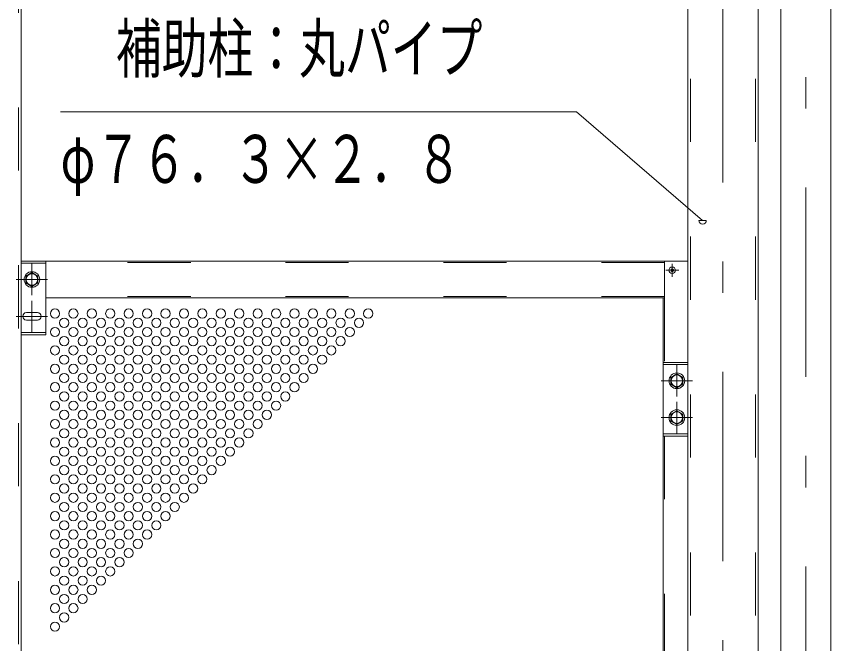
# Model space of a CAD drawing. Units: millimetres, scale not verified. Extents: x -37128 to 37128, y -29862 to 29862.
# Drawn here: x 23568 to 26662, y 18482 to 20867 of the extents above; entities that cross this region are included whole.
import ezdxf
from ezdxf.enums import TextEntityAlignment as Align

# ---------------------------------------------------------------- set-up
doc = ezdxf.new("R2010")
doc.units = ezdxf.units.MM
doc.header["$LTSCALE"] = 60
doc.linetypes.add('USER2', pattern=[10, 4, -6])
doc.linetypes.add('USER3', pattern=[24, 12, -5, 2, -5])
for name, color, linetype, lineweight in [('0-6_2-0BOLD', 7, 'Continuous', 18), ('0-7_2-1HIDDEN', 3, 'USER2', 18), ('0-8_2-2CENTER', 3, 'USER3', 18), ('0-9_2-4THIN', 4, 'Continuous', 18), ('0-A_2-5DIM', 3, 'Continuous', 18)]:
    doc.layers.add(name, color=color, linetype=linetype, lineweight=lineweight)
doc.styles.add('ＭＳ ゴシック', font='')
doc.styles.get('ＭＳ ゴシック').set_extended_font_data('MS Gothic')

msp = doc.modelspace()

# ---------------------------------------------------------------- linework, layer by layer
at = {"layer": '0-6_2-0BOLD'}
for p, q in [((23586.48, 14280.22), (23586.48, 21245.22)), ((26119.43, 21229.07), (26119.43, 17265.72)), ((26386.48, 21229.07), (26386.48, 16647.92)), ((26473.45, 21229.07), (26473.45, 16647.92)), ((26662.45, 16647.92), (26662.45, 21229.07)), ((26119.43, 19936.22), (23586.48, 19936.22)), ((23680.45, 19928.17), (23586.48, 19928.17)), ((23680.45, 19936.22), (23680.45, 19656.22)), ((26031.05, 19796.22), (26031.05, 19936.22)), ((26058.12, 19901.95), (26056.05, 19904.09)), ((26058.12, 19900.49), (26056.05, 19898.35)), ((26059.72, 19903.55), (26057.58, 19905.62)), ((26059.72, 19898.89), (26057.58, 19896.82)), ((26061.18, 19903.55), (26063.32, 19905.62)), ((26061.18, 19898.89), (26063.32, 19896.82)), ((26062.78, 19901.95), (26064.85, 19904.09)), ((26062.78, 19900.49), (26064.85, 19898.35)), ((23605.2, 19879.35), (23627.95, 19892.49)), ((23627.95, 19892.49), (23650.7, 19879.35)), ((23650.7, 19879.35), (23650.7, 19853.08)), ((26031.05, 19796.22), (23680.45, 19796.22)), ((26025.45, 19796.22), (26025.45, 17249.21)), ((23648.95, 19740.22), (23606.95, 19740.22)), ((23648.95, 19712.22), (23606.95, 19712.22)), ((23680.45, 19664.27), (23586.48, 19664.27)), ((23680.45, 19656.22), (23586.48, 19656.22)), ((26119.43, 19551.22), (26025.45, 19551.22)), ((26119.43, 19543.17), (26025.45, 19543.17)), ((26055.2, 19494.35), (26077.95, 19507.49)), ((26077.95, 19507.49), (26100.7, 19494.35)), ((26100.7, 19494.35), (26100.7, 19468.08)), ((26055.2, 19354.35), (26077.95, 19367.49)), ((26077.95, 19367.49), (26100.7, 19354.35)), ((26100.7, 19354.35), (26100.7, 19328.08)), ((26119.43, 19279.27), (26025.45, 19279.27)), ((26119.43, 19271.22), (26025.45, 19271.22))]:
    msp.add_line(p, q, dxfattribs=at)
for points in [[(23605.2, 19879.35), (23605.2, 19853.08), (23627.95, 19839.95), (23650.7, 19853.08)], [(26055.2, 19494.35), (26055.2, 19468.08), (26077.95, 19454.95), (26100.7, 19468.08)], [(26055.2, 19354.35), (26055.2, 19328.08), (26077.95, 19314.95), (26100.7, 19328.08)]]:
    msp.add_lwpolyline(points, dxfattribs=at)
for centre, radius in [((23627.95, 19866.22), 29.75), ((26060.45, 19901.22), 12.39), ((23627.95, 19866.22), 22.05), ((26077.95, 19481.22), 29.75), ((26077.95, 19481.22), 22.05), ((26077.95, 19341.22), 29.75), ((26077.95, 19341.22), 22.05)]:
    msp.add_circle(centre, radius, dxfattribs=at)
for centre, radius, start, end in [((26060.45, 19901.22), 5.25, 123.11206, 146.88794), ((26060.45, 19901.22), 5.25, 213.11206, 236.88794), ((26057.36, 19901.22), 1.05, 315.99959, 44.00041), ((26060.45, 19904.31), 1.05, 225.99959, 314.00041), ((26060.45, 19898.13), 1.05, 45.99959, 134.00041), ((26063.54, 19901.22), 1.05, 135.99959, 224.00041), ((26060.45, 19901.22), 5.25, 33.11206, 56.88794), ((26060.45, 19901.22), 5.25, 303.11206, 326.88794), ((23606.95, 19726.22), 14, 90, 270), ((23648.95, 19726.22), 14, 270, 90)]:
    msp.add_arc(centre, radius, start, end, dxfattribs=at)
at = {"layer": '0-7_2-1HIDDEN'}
for p, q in [((23576.68, 14280.22), (23576.68, 21245.22)), ((26129.23, 21229.07), (26129.23, 17265.72)), ((26376.68, 21229.07), (26376.68, 16647.92)), ((26031.05, 19930.62), (23680.45, 19930.62)), ((26031.05, 19801.82), (23680.45, 19801.82)), ((26031.05, 19796.22), (26031.05, 19551.22)), ((26031.05, 19271.22), (26031.05, 17447.72))]:
    msp.add_line(p, q, dxfattribs=at)
at = {"layer": '0-8_2-2CENTER'}
for p, q in [((26252.95, 22395.03), (26252.95, 14856.84)), ((26567.95, 21655.74), (26567.95, 16300.51)), ((23627.95, 19925.72), (23627.95, 19806.72)), ((26060.45, 19926), (26060.45, 19876.44)), ((26035.67, 19901.22), (26085.23, 19901.22)), ((23687.45, 19866.22), (23568.45, 19866.22)), ((23627.95, 19785.72), (23627.95, 19666.72)), ((23687.45, 19726.22), (23568.45, 19726.22)), ((26077.95, 19540.72), (26077.95, 19421.72)), ((26137.45, 19481.22), (26018.45, 19481.22)), ((26077.95, 19400.72), (26077.95, 19281.72)), ((26137.45, 19341.22), (26018.45, 19341.22))]:
    msp.add_line(p, q, dxfattribs=at)
at = {"layer": '0-9_2-4THIN'}
for centre in [(23715.43, 19736.72), (23785.43, 19736.72), (23855.43, 19736.72), (23925.43, 19736.72), (23995.43, 19736.72), (24065.43, 19736.72), (24135.43, 19736.72), (24205.43, 19736.72), (24275.43, 19736.72), (24345.43, 19736.72), (24415.43, 19736.72), (24485.43, 19736.72), (24555.43, 19736.72), (24625.43, 19736.72), (24695.43, 19736.72), (24765.43, 19736.72), (24835.43, 19736.72), (24905.43, 19736.72), (23750.43, 19701.72), (23820.43, 19701.72), (23890.43, 19701.72), (23960.43, 19701.72), (24030.43, 19701.72), (24100.43, 19701.72), (24170.43, 19701.72), (24240.43, 19701.72), (24310.43, 19701.72), (24380.43, 19701.72), (24450.43, 19701.72), (24520.43, 19701.72), (24590.43, 19701.72), (24660.43, 19701.72), (24730.43, 19701.72), (24800.43, 19701.72), (24870.43, 19701.72), (23715.43, 19666.72), (23785.43, 19666.72), (23855.43, 19666.72), (23925.43, 19666.72), (23995.43, 19666.72), (24065.43, 19666.72), (24135.43, 19666.72), (24205.43, 19666.72), (24275.43, 19666.72), (24345.43, 19666.72), (24415.43, 19666.72), (24485.43, 19666.72), (24555.43, 19666.72), (24625.43, 19666.72), (24695.43, 19666.72), (24765.43, 19666.72), (24835.43, 19666.72), (23750.43, 19631.72), (23820.43, 19631.72), (23890.43, 19631.72), (23960.43, 19631.72), (24030.43, 19631.72), (24100.43, 19631.72), (24170.43, 19631.72), (24240.43, 19631.72), (24310.43, 19631.72), (24380.43, 19631.72), (24450.43, 19631.72), (24520.43, 19631.72), (24590.43, 19631.72), (24660.43, 19631.72), (24730.43, 19631.72), (24800.43, 19631.72), (23715.43, 19596.72), (23785.43, 19596.72), (23855.43, 19596.72), (23925.43, 19596.72), (23995.43, 19596.72), (24065.43, 19596.72), (24135.43, 19596.72), (24205.43, 19596.72), (24275.43, 19596.72), (24345.43, 19596.72), (24415.43, 19596.72), (24485.43, 19596.72), (24555.43, 19596.72), (24625.43, 19596.72), (24695.43, 19596.72), (24765.43, 19596.72), (23750.43, 19561.72), (23820.43, 19561.72), (23890.43, 19561.72), (23960.43, 19561.72), (24030.43, 19561.72), (24100.43, 19561.72), (24170.43, 19561.72), (24240.43, 19561.72), (24310.43, 19561.72), (24380.43, 19561.72), (24450.43, 19561.72), (24520.43, 19561.72), (24590.43, 19561.72), (24660.43, 19561.72), (24730.43, 19561.72), (23715.43, 19526.72), (23785.43, 19526.72), (23855.43, 19526.72), (23925.43, 19526.72), (23995.43, 19526.72), (24065.43, 19526.72), (24135.43, 19526.72), (24205.43, 19526.72), (24275.43, 19526.72), (24345.43, 19526.72), (24415.43, 19526.72), (24485.43, 19526.72), (24555.43, 19526.72), (24625.43, 19526.72), (24695.43, 19526.72), (23750.43, 19491.72), (23820.43, 19491.72), (23890.43, 19491.72), (23960.43, 19491.72), (24030.43, 19491.72), (24100.43, 19491.72), (24170.43, 19491.72), (24240.43, 19491.72), (24310.43, 19491.72), (24380.43, 19491.72), (24450.43, 19491.72), (24520.43, 19491.72), (24590.43, 19491.72), (24660.43, 19491.72), (23715.43, 19456.72), (23785.43, 19456.72), (23855.43, 19456.72), (23925.43, 19456.72), (23995.43, 19456.72), (24065.43, 19456.72), (24135.43, 19456.72), (24205.43, 19456.72), (24275.43, 19456.72), (24345.43, 19456.72), (24415.43, 19456.72), (24485.43, 19456.72), (24555.43, 19456.72), (24625.43, 19456.72), (23750.43, 19421.72), (23820.43, 19421.72), (23890.43, 19421.72), (23960.43, 19421.72), (24030.43, 19421.72), (24100.43, 19421.72), (24170.43, 19421.72), (24240.43, 19421.72), (24310.43, 19421.72), (24380.43, 19421.72), (24450.43, 19421.72), (24520.43, 19421.72), (24590.43, 19421.72), (23715.43, 19386.72), (23785.43, 19386.72), (23855.43, 19386.72), (23925.43, 19386.72), (23995.43, 19386.72), (24065.43, 19386.72), (24135.43, 19386.72), (24205.43, 19386.72), (24275.43, 19386.72), (24345.43, 19386.72), (24415.43, 19386.72), (24485.43, 19386.72), (24555.43, 19386.72), (23750.43, 19351.72), (23820.43, 19351.72), (23890.43, 19351.72), (23960.43, 19351.72), (24030.43, 19351.72), (24100.43, 19351.72), (24170.43, 19351.72), (24240.43, 19351.72), (24310.43, 19351.72), (24380.43, 19351.72), (24450.43, 19351.72), (24520.43, 19351.72), (23715.43, 19316.72), (23785.43, 19316.72), (23855.43, 19316.72), (23925.43, 19316.72), (23995.43, 19316.72), (24065.43, 19316.72), (24135.43, 19316.72), (24205.43, 19316.72), (24275.43, 19316.72), (24345.43, 19316.72), (24415.43, 19316.72), (24485.43, 19316.72), (23750.43, 19281.72), (23820.43, 19281.72), (23890.43, 19281.72), (23960.43, 19281.72), (24030.43, 19281.72), (24100.43, 19281.72), (24170.43, 19281.72), (24240.43, 19281.72), (24310.43, 19281.72), (24380.43, 19281.72), (24450.43, 19281.72), (23715.43, 19246.72), (23785.43, 19246.72), (23855.43, 19246.72), (23925.43, 19246.72), (23995.43, 19246.72), (24065.43, 19246.72), (24135.43, 19246.72), (24205.43, 19246.72), (24275.43, 19246.72), (24345.43, 19246.72), (24415.43, 19246.72), (23750.43, 19211.72), (23820.43, 19211.72), (23890.43, 19211.72), (23960.43, 19211.72), (24030.43, 19211.72), (24100.43, 19211.72), (24170.43, 19211.72), (24240.43, 19211.72), (24310.43, 19211.72), (24380.43, 19211.72), (23715.43, 19176.72), (23785.43, 19176.72), (23855.43, 19176.72), (23925.43, 19176.72), (23995.43, 19176.72), (24065.43, 19176.72), (24135.43, 19176.72), (24205.43, 19176.72), (24275.43, 19176.72), (24345.43, 19176.72), (23750.43, 19141.72), (23820.43, 19141.72), (23890.43, 19141.72), (23960.43, 19141.72), (24030.43, 19141.72), (24100.43, 19141.72), (24170.43, 19141.72), (24240.43, 19141.72), (24310.43, 19141.72), (23715.43, 19106.72), (23785.43, 19106.72), (23855.43, 19106.72), (23925.43, 19106.72), (23995.43, 19106.72), (24065.43, 19106.72), (24135.43, 19106.72), (24205.43, 19106.72), (24275.43, 19106.72), (23750.43, 19071.72), (23820.43, 19071.72), (23890.43, 19071.72), (23960.43, 19071.72), (24030.43, 19071.72), (24100.43, 19071.72), (24170.43, 19071.72), (24240.43, 19071.72), (23715.43, 19036.72), (23785.43, 19036.72), (23855.43, 19036.72), (23925.43, 19036.72), (23995.43, 19036.72), (24065.43, 19036.72), (24135.43, 19036.72), (24205.43, 19036.72), (23750.43, 19001.72), (23820.43, 19001.72), (23890.43, 19001.72), (23960.43, 19001.72), (24030.43, 19001.72), (24100.43, 19001.72), (24170.43, 19001.72), (23715.43, 18966.72), (23785.43, 18966.72), (23855.43, 18966.72), (23925.43, 18966.72), (23995.43, 18966.72), (24065.43, 18966.72), (24135.43, 18966.72), (23750.43, 18931.72), (23820.43, 18931.72), (23890.43, 18931.72), (23960.43, 18931.72), (24030.43, 18931.72), (24100.43, 18931.72), (23715.43, 18896.72), (23785.43, 18896.72), (23855.43, 18896.72), (23925.43, 18896.72), (23995.43, 18896.72), (24065.43, 18896.72), (23750.43, 18861.72), (23820.43, 18861.72), (23890.43, 18861.72), (23960.43, 18861.72), (24030.43, 18861.72), (23715.43, 18826.72), (23785.43, 18826.72), (23855.43, 18826.72), (23925.43, 18826.72), (23995.43, 18826.72), (23750.43, 18791.72), (23820.43, 18791.72), (23890.43, 18791.72), (23960.43, 18791.72), (23715.43, 18756.72), (23785.43, 18756.72), (23855.43, 18756.72), (23925.43, 18756.72), (23750.43, 18721.72), (23820.43, 18721.72), (23890.43, 18721.72), (23715.43, 18686.72), (23785.43, 18686.72), (23855.43, 18686.72), (23750.43, 18651.72), (23820.43, 18651.72), (23715.43, 18616.72), (23785.43, 18616.72), (23750.43, 18581.72), (23715.43, 18546.72)]:
    msp.add_circle(centre, 17.5, dxfattribs=at)
at = {"layer": '0-A_2-5DIM'}
for p, q in [((23736.71, 20503.78), (25696.71, 20503.78)), ((25696.71, 20503.78), (26175.93, 20090.79)), ((26189.93, 20090.79), (26161.93, 20090.79))]:
    msp.add_line(p, q, dxfattribs=at)
msp.add_arc((26175.93, 20090.79), 14, 180, 0, dxfattribs=at)

# ---------------------------------------------------------------- texts
at = {"layer": '0-A_2-5DIM', "color": 7, "style": 'ＭＳ ゴシック', "width": 0.7}
for s, p in [('補助柱：丸パイプ', (23946.71, 20598.65)), ('φ７６．３×２．８', (23736.71, 20178.65))]:
    msp.add_text(s, height=182.3, dxfattribs=at).set_placement(p, align=Align.BOTTOM_LEFT)

doc.saveas('drawing.dxf')
